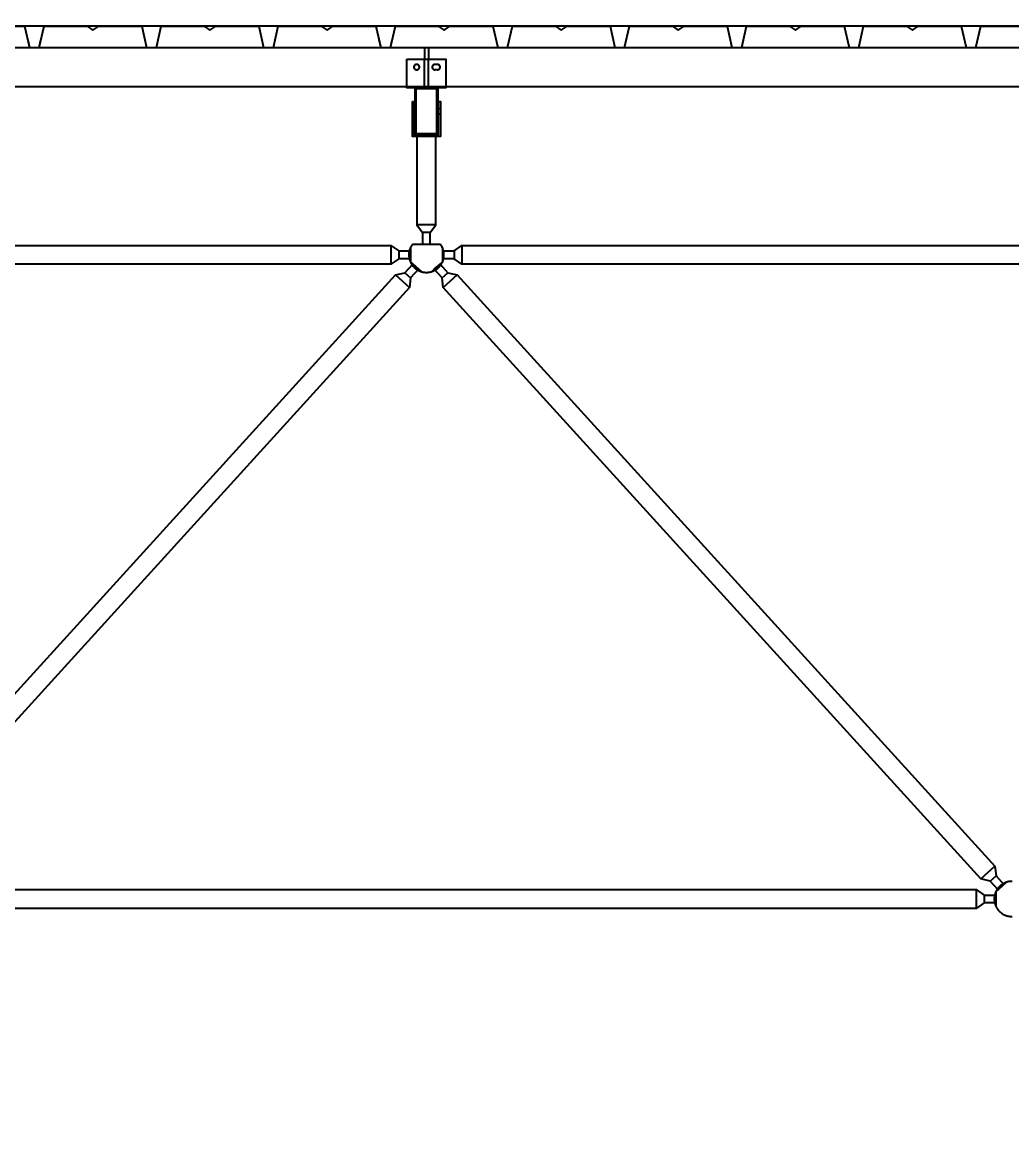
# Model space of a CAD drawing. Header units: centimetres. Extents: x 77182 to 116086, y 20619 to 33555.
# Drawn here: x 106711.1 to 106964.7, y 22503.5 to 22788 of the extents above; entities that cross this region are included whole.
import ezdxf

# ---------------------------------------------------------------- set-up
doc = ezdxf.new("R2010")
doc.units = ezdxf.units.CM
doc.header["$LTSCALE"] = 100
doc.linetypes.add('HIDDEN', pattern=[9.525, 6.35, -3.175])
for name, color, linetype in [('A-ANNO-DIMS', 187, 'Continuous'), ('A-ELEV-02', 253, 'Continuous'), ('A-WALL-INSL', 249, 'Continuous'), ('A-WALL-SNWPNL', 200, 'Continuous'), ('S-STEL', 3, 'Continuous')]:
    doc.layers.add(name, color=color, linetype=linetype)
doc.styles.add('Fields_100', font='act_simplex.shx', dxfattribs={"width": 0.8, "height": 20})
doc.dimstyles.new('FIELDS_100', dxfattribs={"dimscale": 0, "dimtxt": 20, "dimasz": 5, "dimexe": 5, "dimexo": 5, "dimgap": 5, "dimtad": 0, "dimdec": 0, "dimzin": 0, "dimdsep": 46, "dimtxsty": 'Fields_100', "dimblk": 'DOT', "dimcen": 0.09, "dimclrt": 50, "dimadec": 0, "dimazin": 0, "dimtfac": 1, "dimtdec": 0, "dimtix": 1, "dimtofl": 0, "dimtmove": 1, "dimatfit": 3, "dimfxl": 5, "dimfxlon": 1, "dimtolj": 1, "dimtzin": 0, "dimarcsym": 0})

# ---------------------------------------------------------------- blocks, each defined once
blk = doc.blocks.new('_Dot')
at = {"color": 0, "linetype": 'ByBlock', "lineweight": -2}
blk.add_line((-0.5, 0), (-1, 0), dxfattribs=at)
at = {"color": 0, "linetype": 'ByBlock', "const_width": 0.5}
blk.add_lwpolyline([(-0.25, 0, 1), (0.25, 0, 1)], format="xyb", close=True, dxfattribs=at)
blk = doc.blocks.new('*D19')
at = {"layer": 'A-ANNO-DIMS', "color": 0, "lineweight": -2, "transparency": 16777216}
for p, q in [((106664.7, 23343.48), (106664.7, 23353.48)), ((108464.7, 23343.48), (108464.7, 23353.48)), ((106669.7, 23348.48), (107533.03, 23348.48)), ((108459.7, 23348.48), (107596.36, 23348.48))]:
    blk.add_line(p, q, dxfattribs=at)
at = {"layer": 'DEFPOINTS', "color": 0, "transparency": 16777216}
for p in [(108464.7, 23348.48), (106664.7, 22503.48), (108464.7, 22503.48)]:
    blk.add_point(p, dxfattribs=at)
at = {"layer": 'A-ANNO-DIMS', "color": 0, "lineweight": -2, "transparency": 16777216, "xscale": 5, "yscale": 5, "zscale": 5, "rotation": 180}
blk.add_blockref('_Dot', (106664.7, 23348.48), dxfattribs=at)
at = {"layer": 'A-ANNO-DIMS', "color": 0, "lineweight": -2, "transparency": 16777216, "xscale": 5, "yscale": 5, "zscale": 5}
blk.add_blockref('_Dot', (108464.7, 23348.48), dxfattribs=at)
at = {"layer": 'A-ANNO-DIMS', "color": 50, "transparency": 16777216, "insert": (107564.7, 23348.48), "char_height": 20, "attachment_point": 5, "style": 'Fields_100'}
blk.add_mtext('\\A1;1800', dxfattribs=at)

msp = doc.modelspace()

# ---------------------------------------------------------------- linework, layer by layer
at = {"layer": 'A-ELEV-02'}
for points in [[(103019.7, 22781.49), (112087.2, 22781.49)], [(106814.2, 22781.49), (106814.2, 22778.49)], [(106815.2, 22781.49), (106815.2, 22778.49)], [(106816.9, 22777.19), (106816.88, 22777.19), (106816.87, 22777.19), (106816.85, 22777.18), (106816.83, 22777.18), (106816.82, 22777.18), (106816.8, 22777.18), (106816.79, 22777.18), (106816.77, 22777.17), (106816.75, 22777.17), (106816.74, 22777.17), (106816.72, 22777.16), (106816.7, 22777.16), (106816.69, 22777.15), (106816.67, 22777.15), (106816.66, 22777.14), (106816.64, 22777.14), (106816.62, 22777.13), (106816.61, 22777.12), (106816.59, 22777.12), (106816.58, 22777.11), (106816.56, 22777.1), (106816.54, 22777.09), (106816.53, 22777.08), (106816.51, 22777.07), (106816.5, 22777.06), (106816.48, 22777.05), (106816.47, 22777.04), (106816.46, 22777.03), (106816.44, 22777.02), (106816.43, 22777.01), (106816.42, 22776.99), (106816.4, 22776.98), (106816.39, 22776.97), (106816.38, 22776.96), (106816.37, 22776.94), (106816.35, 22776.93), (106816.34, 22776.91), (106816.33, 22776.9), (106816.32, 22776.88), (106816.31, 22776.87), (106816.3, 22776.85), (106816.29, 22776.84), (106816.28, 22776.82), (106816.28, 22776.81), (106816.27, 22776.79), (106816.26, 22776.78), (106816.25, 22776.76), (106816.25, 22776.74), (106816.24, 22776.73), (106816.23, 22776.71), (106816.23, 22776.7), (106816.22, 22776.68), (106816.22, 22776.66), (106816.22, 22776.65), (106816.21, 22776.63), (106816.21, 22776.61), (106816.21, 22776.6), (106816.2, 22776.58), (106816.2, 22776.57), (106816.2, 22776.55), (106816.2, 22776.53), (106816.2, 22776.52), (106816.2, 22776.5), (106816.2, 22776.49), (106816.2, 22776.47), (106816.2, 22776.46), (106816.2, 22776.44), (106816.2, 22776.42), (106816.2, 22776.41), (106816.2, 22776.39), (106816.21, 22776.38), (106816.21, 22776.36), (106816.21, 22776.34), (106816.22, 22776.33), (106816.22, 22776.31), (106816.22, 22776.29), (106816.23, 22776.28), (106816.23, 22776.26), (106816.24, 22776.25), (106816.25, 22776.23), (106816.25, 22776.21), (106816.26, 22776.2), (106816.27, 22776.18), (106816.28, 22776.16), (106816.28, 22776.15), (106816.29, 22776.13), (106816.3, 22776.12), (106816.31, 22776.1), (106816.32, 22776.09), (106816.33, 22776.07), (106816.34, 22776.06), (106816.35, 22776.05), (106816.37, 22776.03), (106816.38, 22776.02), (106816.39, 22776), (106816.4, 22775.99), (106816.42, 22775.98), (106816.43, 22775.97), (106816.44, 22775.95), (106816.46, 22775.94), (106816.47, 22775.93), (106816.48, 22775.92), (106816.5, 22775.91), (106816.51, 22775.9), (106816.53, 22775.89), (106816.54, 22775.88), (106816.56, 22775.87), (106816.58, 22775.86), (106816.59, 22775.86), (106816.61, 22775.85), (106816.62, 22775.84), (106816.64, 22775.84), (106816.66, 22775.83), (106816.67, 22775.82), (106816.69, 22775.82), (106816.7, 22775.81), (106816.72, 22775.81), (106816.74, 22775.81), (106816.75, 22775.8), (106816.77, 22775.8), (106816.79, 22775.8), (106816.8, 22775.79), (106816.82, 22775.79), (106816.83, 22775.79), (106816.85, 22775.79), (106816.87, 22775.79), (106816.88, 22775.79), (106816.9, 22775.79)], [(106817.5, 22777.19), (106816.9, 22777.19)], [(106817.5, 22775.79), (106816.9, 22775.79)], [(106817.5, 22775.79), (106817.51, 22775.79), (106817.53, 22775.79), (106817.54, 22775.79), (106817.56, 22775.79), (106817.58, 22775.79), (106817.59, 22775.79), (106817.61, 22775.8), (106817.62, 22775.8), (106817.64, 22775.8), (106817.66, 22775.81), (106817.67, 22775.81), (106817.69, 22775.81), (106817.71, 22775.82), (106817.72, 22775.82), (106817.74, 22775.83), (106817.76, 22775.84), (106817.77, 22775.84), (106817.79, 22775.85), (106817.8, 22775.86), (106817.82, 22775.86), (106817.83, 22775.87), (106817.85, 22775.88), (106817.87, 22775.89), (106817.88, 22775.9), (106817.9, 22775.91), (106817.91, 22775.92), (106817.92, 22775.93), (106817.94, 22775.94), (106817.95, 22775.95), (106817.97, 22775.97), (106817.98, 22775.98), (106817.99, 22775.99), (106818.01, 22776), (106818.02, 22776.02), (106818.03, 22776.03), (106818.04, 22776.05), (106818.05, 22776.06), (106818.06, 22776.07), (106818.07, 22776.09), (106818.08, 22776.1), (106818.09, 22776.12), (106818.1, 22776.13), (106818.11, 22776.15), (106818.12, 22776.16), (106818.13, 22776.18), (106818.13, 22776.2), (106818.14, 22776.21), (106818.15, 22776.23), (106818.15, 22776.25), (106818.16, 22776.26), (106818.17, 22776.28), (106818.17, 22776.29), (106818.17, 22776.31), (106818.18, 22776.33), (106818.18, 22776.34), (106818.19, 22776.36), (106818.19, 22776.38), (106818.19, 22776.39), (106818.19, 22776.41), (106818.19, 22776.42), (106818.2, 22776.44), (106818.2, 22776.46), (106818.2, 22776.47), (106818.2, 22776.49), (106818.2, 22776.5), (106818.2, 22776.52), (106818.2, 22776.53), (106818.19, 22776.55), (106818.19, 22776.57), (106818.19, 22776.58), (106818.19, 22776.6), (106818.19, 22776.61), (106818.18, 22776.63), (106818.18, 22776.65), (106818.17, 22776.66), (106818.17, 22776.68), (106818.17, 22776.7), (106818.16, 22776.71), (106818.15, 22776.73), (106818.15, 22776.74), (106818.14, 22776.76), (106818.13, 22776.78), (106818.13, 22776.79), (106818.12, 22776.81), (106818.11, 22776.82), (106818.1, 22776.84), (106818.09, 22776.85), (106818.08, 22776.87), (106818.07, 22776.88), (106818.06, 22776.9), (106818.05, 22776.91), (106818.04, 22776.93), (106818.03, 22776.94), (106818.02, 22776.96), (106818.01, 22776.97), (106817.99, 22776.98), (106817.98, 22776.99), (106817.97, 22777.01), (106817.95, 22777.02), (106817.94, 22777.03), (106817.92, 22777.04), (106817.91, 22777.05), (106817.9, 22777.06), (106817.88, 22777.07), (106817.87, 22777.08), (106817.85, 22777.09), (106817.83, 22777.1), (106817.82, 22777.11), (106817.8, 22777.12), (106817.79, 22777.12), (106817.77, 22777.13), (106817.76, 22777.14), (106817.74, 22777.14), (106817.72, 22777.15), (106817.71, 22777.15), (106817.69, 22777.16), (106817.67, 22777.16), (106817.66, 22777.17), (106817.64, 22777.17), (106817.62, 22777.17), (106817.61, 22777.18), (106817.59, 22777.18), (106817.58, 22777.18), (106817.56, 22777.18), (106817.54, 22777.18), (106817.53, 22777.19), (106817.51, 22777.19), (106817.5, 22777.19)], [(103019.7, 22771.49), (112087.2, 22771.49)], [(106809.7, 22771.49), (106819.7, 22771.49)], [(106811.1, 22765.89), (106811.6, 22765.89)], [(106811.1, 22764.49), (106811.6, 22764.49)], [(106817.8, 22765.89), (106818.3, 22765.89)], [(106817.8, 22764.49), (106818.3, 22764.49)], [(106812.28, 22758.69), (106812.28, 22736.09), (106813.7, 22734.09), (106813.7, 22731.09)], [(106815.7, 22731.09), (106815.7, 22734.09), (106817.11, 22736.09), (106817.11, 22758.69)], [(106817.11, 22736.09), (106812.28, 22736.09)], [(106815.7, 22734.09), (106813.7, 22734.09)], [(106518.8, 22729.39), (106521.8, 22729.39), (106523.8, 22730.8), (106805.6, 22730.8), (106807.6, 22729.39), (106810.6, 22729.39)], [(106805.6, 22730.8), (106805.6, 22725.97)], [(106811.1, 22731.09), (106811.01, 22730.97), (106810.93, 22730.84), (106810.85, 22730.71), (106810.77, 22730.58), (106810.7, 22730.45), (106810.63, 22730.31), (106810.56, 22730.17), (106810.51, 22730.02), (106810.45, 22729.88), (106810.43, 22729.8), (106810.4, 22729.73), (106810.38, 22729.65), (106810.36, 22729.57), (106810.34, 22729.5), (106810.32, 22729.42), (106810.3, 22729.34), (106810.28, 22729.26), (106810.27, 22729.19), (106810.26, 22729.11), (106810.24, 22729.03), (106810.23, 22728.95), (106810.22, 22728.87), (106810.22, 22728.79), (106810.21, 22728.71), (106810.2, 22728.63), (106810.2, 22728.55), (106810.2, 22728.47), (106810.2, 22728.39), (106810.2, 22728.31), (106810.2, 22728.23), (106810.2, 22728.15), (106810.21, 22728.07), (106810.21, 22727.99), (106810.22, 22727.92), (106810.23, 22727.84), (106810.24, 22727.76), (106810.25, 22727.68), (106810.28, 22727.53), (106810.31, 22727.37), (106810.35, 22727.22), (106810.39, 22727.07), (106810.44, 22726.93), (106810.49, 22726.79), (106810.55, 22726.65), (106810.61, 22726.51), (106810.67, 22726.37), (106810.74, 22726.24), (106810.81, 22726.11), (106810.89, 22725.98), (106810.98, 22725.86), (106811.07, 22725.73), (106811.16, 22725.61), (106811.26, 22725.49), (106811.36, 22725.37), (106811.47, 22725.25), (106811.52, 22725.2), (106811.58, 22725.14), (106811.64, 22725.09), (106811.69, 22725.04), (106811.75, 22724.98), (106811.81, 22724.93), (106811.88, 22724.88), (106811.94, 22724.83), (106812, 22724.78), (106812.07, 22724.74), (106812.13, 22724.69), (106812.2, 22724.65), (106812.26, 22724.6), (106812.33, 22724.56), (106812.4, 22724.52), (106812.47, 22724.48), (106812.54, 22724.44), (106812.61, 22724.4), (106812.68, 22724.36), (106812.75, 22724.33), (106812.82, 22724.3), (106812.9, 22724.26), (106812.97, 22724.23), (106813.04, 22724.2), (106813.12, 22724.17), (106813.19, 22724.15), (106813.27, 22724.12), (106813.34, 22724.1), (106813.49, 22724.05), (106813.64, 22724.01), (106813.79, 22723.98), (106813.95, 22723.95), (106814.1, 22723.93), (106814.25, 22723.91), (106814.4, 22723.9), (106814.55, 22723.89), (106814.7, 22723.89), (106814.85, 22723.89), (106815, 22723.9), (106815.15, 22723.91), (106815.3, 22723.93), (106815.45, 22723.95), (106815.6, 22723.98), (106815.75, 22724.01), (106815.9, 22724.05), (106816.05, 22724.1), (106816.13, 22724.12), (106816.2, 22724.15), (106816.28, 22724.17), (106816.35, 22724.2), (106816.43, 22724.23), (106816.5, 22724.26), (106816.57, 22724.3), (106816.64, 22724.33), (106816.71, 22724.36), (106816.79, 22724.4), (106816.86, 22724.44), (106816.93, 22724.48), (106816.99, 22724.52), (106817.06, 22724.56), (106817.13, 22724.6), (106817.2, 22724.65), (106817.26, 22724.69), (106817.33, 22724.74), (106817.39, 22724.78), (106817.46, 22724.83), (106817.52, 22724.88), (106817.58, 22724.93), (106817.64, 22724.98), (106817.7, 22725.04), (106817.76, 22725.09), (106817.82, 22725.14), (106817.87, 22725.2), (106817.93, 22725.25), (106818.04, 22725.37), (106818.14, 22725.49), (106818.24, 22725.61), (106818.33, 22725.73), (106818.42, 22725.86), (106818.5, 22725.98), (106818.58, 22726.11), (106818.65, 22726.24), (106818.72, 22726.37), (106818.79, 22726.51), (106818.85, 22726.65), (106818.9, 22726.79), (106818.95, 22726.93), (106819, 22727.07), (106819.04, 22727.22), (106819.08, 22727.37), (106819.11, 22727.53), (106819.14, 22727.68), (106819.15, 22727.76), (106819.16, 22727.84), (106819.17, 22727.92), (106819.18, 22727.99), (106819.19, 22728.07), (106819.19, 22728.15), (106819.19, 22728.23), (106819.2, 22728.31), (106819.2, 22728.39), (106819.2, 22728.47), (106819.19, 22728.55), (106819.19, 22728.63), (106819.19, 22728.71), (106819.18, 22728.79), (106819.17, 22728.87), (106819.16, 22728.95), (106819.15, 22729.03), (106819.14, 22729.11), (106819.13, 22729.19), (106819.11, 22729.26), (106819.09, 22729.34), (106819.08, 22729.42), (106819.06, 22729.5), (106819.04, 22729.57), (106819.02, 22729.65), (106818.99, 22729.73), (106818.97, 22729.8), (106818.94, 22729.88), (106818.89, 22730.02), (106818.83, 22730.17), (106818.77, 22730.31), (106818.7, 22730.45), (106818.63, 22730.58), (106818.55, 22730.71), (106818.47, 22730.84), (106818.38, 22730.97), (106818.3, 22731.09)], [(106810.6, 22730.24), (106810.6, 22726.53)], [(106811.1, 22731.09), (106818.3, 22731.09)], [(106818.8, 22729.39), (106821.8, 22729.39), (106823.8, 22730.8), (107105.6, 22730.8), (107107.6, 22729.39), (107110.6, 22729.39)], [(106818.8, 22730.24), (106818.8, 22726.53)], [(106823.8, 22730.8), (106823.8, 22725.97)], [(106810.6, 22727.39), (106807.6, 22727.39), (106805.6, 22725.97), (106523.8, 22725.97), (106521.8, 22727.39), (106518.8, 22727.39)], [(106807.6, 22729.39), (106807.6, 22727.39)], [(107110.6, 22727.39), (107107.6, 22727.39), (107105.6, 22725.97), (106823.8, 22725.97), (106821.8, 22727.39), (106818.8, 22727.39)], [(106821.8, 22729.39), (106821.8, 22727.39)], [(106810.57, 22726.6), (106813.31, 22724.11)], [(106816.08, 22724.11), (106818.83, 22726.6)], [(106806.79, 22723.28), (106810.36, 22720.03)], [(106809.18, 22723.81), (106810.66, 22722.46)], [(106818.73, 22722.46), (106820.21, 22723.81)], [(106819.03, 22720.03), (106822.61, 22723.28)], [(106956.79, 22568.5), (106960.36, 22571.74)], [(106959.18, 22567.97), (106960.66, 22569.31)], [(106964.8, 22567.89), (106964.7, 22567.89), (106964.6, 22567.89), (106964.5, 22567.88), (106964.4, 22567.88), (106964.29, 22567.87), (106964.19, 22567.86), (106964.09, 22567.84), (106963.98, 22567.83), (106963.88, 22567.81), (106963.77, 22567.79), (106963.67, 22567.77), (106963.56, 22567.74), (106963.46, 22567.71), (106963.35, 22567.68), (106963.25, 22567.65), (106963.15, 22567.61), (106963.04, 22567.57), (106962.94, 22567.53), (106962.83, 22567.48), (106962.73, 22567.43), (106962.63, 22567.38), (106962.53, 22567.33), (106962.43, 22567.27), (106962.33, 22567.21), (106962.24, 22567.15), (106962.14, 22567.09), (106962.04, 22567.02), (106961.95, 22566.95), (106961.86, 22566.88), (106961.77, 22566.81), (106961.68, 22566.73), (106961.6, 22566.65), (106961.52, 22566.57), (106961.43, 22566.49), (106961.36, 22566.4), (106961.28, 22566.31), (106961.2, 22566.22), (106961.13, 22566.13), (106961.06, 22566.04), (106961, 22565.94), (106960.93, 22565.85), (106960.87, 22565.75), (106960.81, 22565.65), (106960.75, 22565.55), (106960.7, 22565.45), (106960.65, 22565.35), (106960.6, 22565.25), (106960.56, 22565.15), (106960.51, 22565.04), (106960.47, 22564.94), (106960.44, 22564.83), (106960.4, 22564.73), (106960.37, 22564.62), (106960.34, 22564.52), (106960.32, 22564.41), (106960.29, 22564.31), (106960.27, 22564.21), (106960.25, 22564.1), (106960.24, 22564), (106960.23, 22563.89), (106960.22, 22563.79), (106960.21, 22563.69), (106960.2, 22563.59), (106960.2, 22563.49), (106960.2, 22563.39), (106960.2, 22563.29), (106960.2, 22563.19), (106960.21, 22563.08), (106960.22, 22562.98), (106960.23, 22562.88), (106960.24, 22562.78), (106960.25, 22562.67), (106960.27, 22562.57), (106960.29, 22562.46), (106960.32, 22562.36), (106960.34, 22562.25), (106960.37, 22562.15), (106960.4, 22562.04), (106960.44, 22561.94), (106960.47, 22561.83), (106960.51, 22561.73), (106960.56, 22561.63), (106960.6, 22561.52), (106960.65, 22561.42), (106960.7, 22561.32), (106960.75, 22561.22), (106960.81, 22561.12), (106960.87, 22561.02), (106960.93, 22560.92), (106961, 22560.83), (106961.06, 22560.73), (106961.13, 22560.64), (106961.2, 22560.55), (106961.28, 22560.46), (106961.36, 22560.37), (106961.43, 22560.29), (106961.52, 22560.2), (106961.6, 22560.12), (106961.68, 22560.04), (106961.77, 22559.97), (106961.86, 22559.89), (106961.95, 22559.82), (106962.04, 22559.75), (106962.14, 22559.68), (106962.24, 22559.62), (106962.33, 22559.56), (106962.43, 22559.5), (106962.53, 22559.44), (106962.63, 22559.39), (106962.73, 22559.34), (106962.83, 22559.29), (106962.94, 22559.25), (106963.04, 22559.2), (106963.15, 22559.16), (106963.25, 22559.13), (106963.35, 22559.09), (106963.46, 22559.06), (106963.56, 22559.03), (106963.67, 22559.01), (106963.77, 22558.98), (106963.88, 22558.96), (106963.98, 22558.94), (106964.09, 22558.93), (106964.19, 22558.92), (106964.29, 22558.9), (106964.4, 22558.9), (106964.5, 22558.89), (106964.6, 22558.89), (106964.7, 22558.89), (106964.8, 22558.89)], [(106960.57, 22565.17), (106963.31, 22567.67)], [(106668.8, 22564.39), (106671.8, 22564.39), (106673.8, 22565.8), (106955.6, 22565.8), (106957.6, 22564.39), (106960.6, 22564.39)], [(106955.6, 22565.8), (106955.6, 22560.97)], [(106960.6, 22565.24), (106960.6, 22561.53)], [(106960.6, 22562.39), (106957.6, 22562.39), (106955.6, 22560.97), (106673.8, 22560.97), (106671.8, 22562.39), (106668.8, 22562.39)], [(106957.6, 22564.39), (106957.6, 22562.39)]]:
    msp.add_lwpolyline(points, dxfattribs=at)
for points in [[(106809.7, 22778.49), (106819.7, 22778.49), (106819.7, 22771.19), (106809.7, 22771.19)], [(106812.9, 22776.49), (106812.9, 22776.5), (106812.9, 22776.52), (106812.9, 22776.53), (106812.89, 22776.55), (106812.89, 22776.57), (106812.89, 22776.58), (106812.89, 22776.6), (106812.89, 22776.61), (106812.88, 22776.63), (106812.88, 22776.65), (106812.87, 22776.66), (106812.87, 22776.68), (106812.87, 22776.7), (106812.86, 22776.71), (106812.85, 22776.73), (106812.85, 22776.74), (106812.84, 22776.76), (106812.83, 22776.78), (106812.83, 22776.79), (106812.82, 22776.81), (106812.81, 22776.82), (106812.8, 22776.84), (106812.79, 22776.85), (106812.78, 22776.87), (106812.77, 22776.88), (106812.76, 22776.9), (106812.75, 22776.91), (106812.74, 22776.93), (106812.73, 22776.94), (106812.72, 22776.96), (106812.71, 22776.97), (106812.69, 22776.98), (106812.68, 22776.99), (106812.67, 22777.01), (106812.65, 22777.02), (106812.64, 22777.03), (106812.62, 22777.04), (106812.61, 22777.05), (106812.6, 22777.06), (106812.58, 22777.07), (106812.57, 22777.08), (106812.55, 22777.09), (106812.53, 22777.1), (106812.52, 22777.11), (106812.5, 22777.12), (106812.49, 22777.12), (106812.47, 22777.13), (106812.46, 22777.14), (106812.44, 22777.14), (106812.42, 22777.15), (106812.41, 22777.15), (106812.39, 22777.16), (106812.37, 22777.16), (106812.36, 22777.17), (106812.34, 22777.17), (106812.32, 22777.17), (106812.31, 22777.18), (106812.29, 22777.18), (106812.28, 22777.18), (106812.26, 22777.18), (106812.24, 22777.18), (106812.23, 22777.19), (106812.21, 22777.19), (106812.2, 22777.19), (106812.18, 22777.19), (106812.17, 22777.19), (106812.15, 22777.18), (106812.13, 22777.18), (106812.12, 22777.18), (106812.1, 22777.18), (106812.09, 22777.18), (106812.07, 22777.17), (106812.05, 22777.17), (106812.04, 22777.17), (106812.02, 22777.16), (106812, 22777.16), (106811.99, 22777.15), (106811.97, 22777.15), (106811.96, 22777.14), (106811.94, 22777.14), (106811.92, 22777.13), (106811.91, 22777.12), (106811.89, 22777.12), (106811.88, 22777.11), (106811.86, 22777.1), (106811.84, 22777.09), (106811.83, 22777.08), (106811.81, 22777.07), (106811.8, 22777.06), (106811.78, 22777.05), (106811.77, 22777.04), (106811.76, 22777.03), (106811.74, 22777.02), (106811.73, 22777.01), (106811.72, 22776.99), (106811.7, 22776.98), (106811.69, 22776.97), (106811.68, 22776.96), (106811.67, 22776.94), (106811.65, 22776.93), (106811.64, 22776.91), (106811.63, 22776.9), (106811.62, 22776.88), (106811.61, 22776.87), (106811.6, 22776.85), (106811.59, 22776.84), (106811.58, 22776.82), (106811.58, 22776.81), (106811.57, 22776.79), (106811.56, 22776.78), (106811.55, 22776.76), (106811.55, 22776.74), (106811.54, 22776.73), (106811.53, 22776.71), (106811.53, 22776.7), (106811.52, 22776.68), (106811.52, 22776.66), (106811.52, 22776.65), (106811.51, 22776.63), (106811.51, 22776.61), (106811.51, 22776.6), (106811.5, 22776.58), (106811.5, 22776.57), (106811.5, 22776.55), (106811.5, 22776.53), (106811.5, 22776.52), (106811.5, 22776.5), (106811.5, 22776.49), (106811.5, 22776.47), (106811.5, 22776.46), (106811.5, 22776.44), (106811.5, 22776.42), (106811.5, 22776.41), (106811.5, 22776.39), (106811.51, 22776.38), (106811.51, 22776.36), (106811.51, 22776.34), (106811.52, 22776.33), (106811.52, 22776.31), (106811.52, 22776.29), (106811.53, 22776.28), (106811.53, 22776.26), (106811.54, 22776.25), (106811.55, 22776.23), (106811.55, 22776.21), (106811.56, 22776.2), (106811.57, 22776.18), (106811.58, 22776.16), (106811.58, 22776.15), (106811.59, 22776.13), (106811.6, 22776.12), (106811.61, 22776.1), (106811.62, 22776.09), (106811.63, 22776.07), (106811.64, 22776.06), (106811.65, 22776.05), (106811.67, 22776.03), (106811.68, 22776.02), (106811.69, 22776), (106811.7, 22775.99), (106811.72, 22775.98), (106811.73, 22775.97), (106811.74, 22775.95), (106811.76, 22775.94), (106811.77, 22775.93), (106811.78, 22775.92), (106811.8, 22775.91), (106811.81, 22775.9), (106811.83, 22775.89), (106811.84, 22775.88), (106811.86, 22775.87), (106811.88, 22775.86), (106811.89, 22775.86), (106811.91, 22775.85), (106811.92, 22775.84), (106811.94, 22775.84), (106811.96, 22775.83), (106811.97, 22775.82), (106811.99, 22775.82), (106812, 22775.81), (106812.02, 22775.81), (106812.04, 22775.81), (106812.05, 22775.8), (106812.07, 22775.8), (106812.09, 22775.8), (106812.1, 22775.79), (106812.12, 22775.79), (106812.13, 22775.79), (106812.15, 22775.79), (106812.17, 22775.79), (106812.18, 22775.79), (106812.2, 22775.79), (106812.21, 22775.79), (106812.23, 22775.79), (106812.24, 22775.79), (106812.26, 22775.79), (106812.28, 22775.79), (106812.29, 22775.79), (106812.31, 22775.8), (106812.32, 22775.8), (106812.34, 22775.8), (106812.36, 22775.81), (106812.37, 22775.81), (106812.39, 22775.81), (106812.41, 22775.82), (106812.42, 22775.82), (106812.44, 22775.83), (106812.46, 22775.84), (106812.47, 22775.84), (106812.49, 22775.85), (106812.5, 22775.86), (106812.52, 22775.86), (106812.53, 22775.87), (106812.55, 22775.88), (106812.57, 22775.89), (106812.58, 22775.9), (106812.6, 22775.91), (106812.61, 22775.92), (106812.62, 22775.93), (106812.64, 22775.94), (106812.65, 22775.95), (106812.67, 22775.97), (106812.68, 22775.98), (106812.69, 22775.99), (106812.71, 22776), (106812.72, 22776.02), (106812.73, 22776.03), (106812.74, 22776.05), (106812.75, 22776.06), (106812.76, 22776.07), (106812.77, 22776.09), (106812.78, 22776.1), (106812.79, 22776.12), (106812.8, 22776.13), (106812.81, 22776.15), (106812.82, 22776.16), (106812.83, 22776.18), (106812.83, 22776.2), (106812.84, 22776.21), (106812.85, 22776.23), (106812.85, 22776.25), (106812.86, 22776.26), (106812.87, 22776.28), (106812.87, 22776.29), (106812.87, 22776.31), (106812.88, 22776.33), (106812.88, 22776.34), (106812.89, 22776.36), (106812.89, 22776.38), (106812.89, 22776.39), (106812.89, 22776.41), (106812.89, 22776.42), (106812.9, 22776.44), (106812.9, 22776.46), (106812.9, 22776.47)], [(106811.1, 22767.69), (106811.6, 22767.69), (106811.6, 22759.19), (106817.8, 22759.19), (106817.8, 22767.69), (106818.3, 22767.69), (106818.3, 22758.69), (106811.1, 22758.69)], [(106666.72, 22567.09), (106668.73, 22569.31), (106669.03, 22571.74), (106806.79, 22723.28), (106809.18, 22723.81), (106811.2, 22726.03), (106812.68, 22724.68), (106810.66, 22722.46), (106810.36, 22720.03), (106672.61, 22568.5), (106670.21, 22567.97), (106668.2, 22565.75)], [(106961.2, 22565.75), (106959.18, 22567.97), (106956.79, 22568.5), (106819.03, 22720.03), (106818.73, 22722.46), (106816.72, 22724.68), (106818.2, 22726.03), (106820.21, 22723.81), (106822.61, 22723.28), (106960.36, 22571.74), (106960.66, 22569.31), (106962.68, 22567.09)]]:
    msp.add_lwpolyline(points, close=True, dxfattribs=at)
at = {"layer": 'A-ELEV-02', "linetype": 'HIDDEN', "ltscale": 0.1}
for points in [[(106814.2, 22771.49), (106814.2, 22778.49)], [(106815.2, 22771.49), (106815.2, 22778.49)]]:
    msp.add_lwpolyline(points, dxfattribs=at)
at = {"layer": 'A-WALL-INSL', "ltscale": 0.002}
msp.add_lwpolyline([(112094.7, 22786.99), (94022.2, 22786.99)], dxfattribs=at)
at = {"layer": 'A-WALL-SNWPNL', "ltscale": 100}
for points in [[(106700.74, 22786.99), (106711.74, 22786.99), (106712.99, 22781.49), (106715.49, 22781.49), (106715.93, 22783.44)], [(106712.54, 22783.44), (106712.99, 22781.49), (106715.49, 22781.49), (106716.74, 22786.99), (106727.74, 22786.99), (106729.24, 22785.99), (106730.74, 22786.99), (106741.74, 22786.99), (106742.99, 22781.49), (106745.49, 22781.49), (106746.74, 22786.99), (106757.74, 22786.99), (106759.24, 22785.99), (106760.74, 22786.99), (106771.74, 22786.99), (106772.99, 22781.49), (106775.49, 22781.49), (106776.74, 22786.99), (106787.74, 22786.99), (106789.24, 22785.99), (106790.74, 22786.99), (106801.74, 22786.99), (106802.99, 22781.49), (106805.49, 22781.49), (106805.93, 22783.44)], [(106802.54, 22783.44), (106802.99, 22781.49), (106805.49, 22781.49), (106806.74, 22786.99), (106817.74, 22786.99), (106819.24, 22785.99), (106820.74, 22786.99), (106831.74, 22786.99), (106832.99, 22781.49), (106835.49, 22781.49), (106836.74, 22786.99), (106847.74, 22786.99), (106849.24, 22785.99), (106850.74, 22786.99), (106861.74, 22786.99), (106862.99, 22781.49), (106865.49, 22781.49), (106866.74, 22786.99), (106877.74, 22786.99), (106879.24, 22785.99), (106880.74, 22786.99), (106891.74, 22786.99), (106892.99, 22781.49), (106895.49, 22781.49), (106895.93, 22783.44)], [(106892.54, 22783.44), (106892.99, 22781.49), (106895.49, 22781.49), (106896.74, 22786.99), (106907.74, 22786.99), (106909.24, 22785.99), (106910.74, 22786.99), (106921.74, 22786.99), (106922.99, 22781.49), (106925.49, 22781.49), (106926.74, 22786.99), (106937.74, 22786.99), (106939.24, 22785.99), (106940.74, 22786.99), (106951.74, 22786.99), (106952.99, 22781.49), (106955.49, 22781.49), (106956.74, 22786.99), (106967.74, 22786.99)]]:
    msp.add_lwpolyline(points, dxfattribs=at)
at = {"layer": 'S-STEL'}
msp.add_lwpolyline([(106817.7, 22759.19), (106817.7, 22771.19), (106811.7, 22771.19), (106811.7, 22759.19)], dxfattribs=at)
msp.add_lwpolyline([(106817.4, 22770.89), (106812, 22770.89), (106812, 22759.49), (106817.4, 22759.49)], close=True, dxfattribs=at)

# ---------------------------------------------------------------- dimensions: what is measured, and where the dimension line sits
at = {"layer": 'A-ANNO-DIMS'}
dim = msp.add_linear_dim(base=(108464.7, 23348.48), p1=(106664.7, 22503.48), p2=(108464.7, 22503.48), dimstyle='FIELDS_100', override={"dimscale": 1}, dxfattribs=at)
dim.commit()
dim.dimension.update_dxf_attribs({"geometry": '*D19', "text_midpoint": (107564.7, 23348.48)})

doc.saveas('drawing.dxf')
